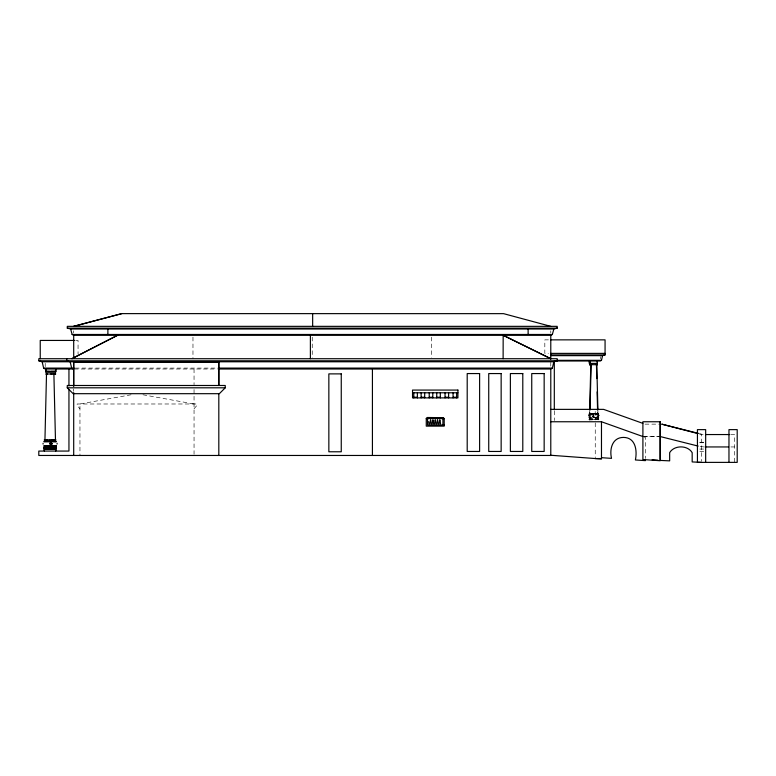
<?xml version="1.0" encoding="UTF-8"?>
<svg xmlns="http://www.w3.org/2000/svg" width="776" height="776" viewBox="0 0 776 776"><rect width="100%" height="100%" fill="white"/><g stroke="black" fill="none" stroke-linecap="round" stroke-linejoin="round"><path stroke-width="0.58" stroke-dasharray="3.88 2.91" d="M589.42 417.895L589.42 418.584L589.42 417.895L598.354 417.895L598.354 418.584L598.354 417.895M590.4 414.82L591.7 414.82L590.4 414.811L590.4 417.905L591.7 417.672M593.727 416.547L593.727 415.635M590.032 414.685L597.375 414.811L597.375 417.905L596.075 417.663M598.267 413.55L598.267 414.685L598.267 413.55L597.278 413.54C598.645 412.696 599.829 414.908 597.986 414.685M594.047 416.547C590.158 416.906 594.494 414.365 594.047 416.547L592.34 416.547L593.727 415.926M592.66 416.237L594.047 416.237L592.67 416.547L592.67 415.926M589.663 411.173L589.605 413.589L592.408 413.55M589.876 414.685L588.8 414.112L589.876 413.55L589.993 411.173M598.083 419.962L598.141 418.584M598.752 419.593L598.461 418.584L589.314 418.574L589.023 419.583L598.752 419.583L589.246 419.952L589.314 418.584M598.422 419.574L598.306 419.574M598.82 419.185L589.023 419.583M194.049 408.777L196.861 405.499L196.861 403.986L77.144 403.986L77.144 405.499L79.957 408.777M592.34 416.547L593.727 416.237M131.066 394.761L79.957 403.986L79.957 455.464M589.935 413.589L590.914 413.579M589.789 414.685L589.188 414.685L589.188 413.54L590.332 413.589L589.149 414.258L590.497 414.685M591.7 413.579L589.808 413.589M596.676 413.589L598.315 413.55M590.361 414.685L589.469 414.685L589.508 413.54L590.497 413.55M590.73 417.663L589.653 417.663L590.73 417.905L590.73 414.811L589.653 414.82L592.408 414.685M597.045 417.672L598.121 417.672L597.045 417.905L597.045 414.811L598.121 414.82L595.367 414.675M548.428 339.859L544.82 339.859L544.82 353.381L548.428 353.381M75.689 340.441L78.056 340.441L78.056 354.147M75.282 368.096L216.95 368.096M74.38 369.007L216.95 369.007M591.875 413.54L595.726 413.579M590.032 413.54L593.679 413.579M593.912 413.589L597.743 413.55L595.89 413.589M591.37 414.82L596.404 414.811M595.27 414.82L597.743 414.685M592.33 416.237L594.047 416.237M588.858 419.185L598.927 419.185L598.461 418.584M645.05 424.142L660.522 424.142M730.837 434.55L734.445 434.55L734.445 462.38M644.051 436.539L659.028 436.539M642.906 436.684L659.028 436.684M699.787 442.252L704.492 442.252M699.787 442.727L704.492 442.727M703.948 446.947L699.302 446.365M730.924 446.947L734.445 446.947M699.787 449.061L704.492 449.061M699.787 451.37L704.492 451.37M595.367 413.54L597.656 413.589L597.598 411.173M597.278 414.685L598.228 414.685M596.075 414.811L597.375 414.811M597.898 413.54C598.985 412.91 599.004 415.335 597.898 414.685M597.452 413.589L597.986 413.589L597.927 411.173M142.949 394.761L194.049 403.986M699.69 433.687L703.143 434.55M699.331 433.959L701.611 434.55L701.611 461.235M643.731 436.83L645.389 437.421L645.389 458.315M589.576 419.962L589.353 419.583M600.314 356.65L600.314 358.822M595.211 411.455L595.211 419.962M595.25 422.92L595.25 457.685M554.307 411.008L554.307 420.534M550.785 330.809L550.785 333.04M550.785 362.344L550.785 367.184M431.514 337.143L431.514 357.523M312.243 337.143L312.243 357.523M194.049 369.007L194.049 384.692M194.049 389.513L194.049 454.27M192.972 337.143L192.972 358.716M73.701 330.809L73.701 333.04M73.701 388.951L73.701 391.366M45.221 363.294L45.221 366.728M589.023 414.82L589.023 417.663L589.983 417.672C587.82 418.419 587.82 414.064 589.983 414.82L589.023 414.82M589.353 414.82C590.672 420.99 587.354 415.616 589.353 414.82M589.75 417.895L589.75 418.584L589.75 417.895M598.024 417.895L598.024 418.584L598.024 417.895M598.422 414.82C597.103 420.99 600.42 415.616 598.422 414.82M598.752 414.82L598.752 417.672L597.792 417.672C599.955 418.419 599.955 414.064 597.792 414.82L598.752 414.82M589.644 418.574L589.178 419.176L589.644 418.584M596.404 417.663L591.37 417.672L596.404 417.672"/><path stroke-width="1.16" d="M44.31 446.84L43.708 447.655L56.454 447.645L55.853 446.83L44.31 446.83L43.708 447.645L44.455 451.069L44.387 448.683M44.455 445.909L44.455 446.83L44.455 445.909L55.707 445.909L55.707 446.84L55.707 445.909M55.707 449.246L55.707 451.069L55.775 448.683L55.707 449.255L44.455 449.246M73.701 385.488L73.701 362.179L218.813 362.179L218.813 385.488L218.813 362.179M660.182 459.537L660.182 421.756L642.906 421.756L642.906 459.537L660.182 460.731L660.182 421.756M503.12 358.696L503.168 335.242L550.766 358.696M51.895 444.085L51.895 443.251L50.081 442.853L50.081 444.085L51.895 444.085L50.081 443.668L51.895 443.251L50.081 443.251L51.895 443.668L50.081 444.085M45.454 440.089L44.94 440.089L46.511 373.974M589.692 409.961L590.817 364.089M590.022 409.961L591.147 364.089M443.232 417.711L427.169 417.711L443.271 417.779M43.087 443.261L43.087 444.095M57.075 444.095L57.075 443.261M430.758 420.058L431.349 423.871M433.056 420.058L433.648 423.871M435.365 420.058L435.957 423.871M437.674 420.058L438.265 423.871M439.973 420.058L440.564 423.871M429.041 423.871L428.691 421.601M43.931 448.198L43.844 447.655L43.931 448.198L56.231 448.179L56.318 447.645M218.153 369.007L550.785 369.007L552.347 368.096L553.851 361.781L557.207 360.782L557.207 358.716L38.8 358.716L38.8 360.782L42.156 361.781L553.851 361.781M555.519 360.995L600.314 360.995L601.478 360.326L602.583 355.65L605.067 354.913L605.067 339.859L550.844 339.859M50.081 448.683L56.231 448.179M55.94 448.693L56.076 448.198M70.635 329.005L72.139 334.475L73.701 335.271L550.785 335.271L552.347 334.475L553.851 329.005L557.207 328.141L557.207 326.347L67.289 326.347L67.289 328.141L70.635 329.005L553.851 329.005M46.094 370.521L45.794 369.677L45.794 371.365L55.765 371.355L55.765 369.677M589.382 362.731L590.216 362.731L589.382 362.731L589.382 361.47M589.712 362.731L589.712 361.47M597.326 361.48L597.326 362.731M225.244 387.806L219.365 393.684L73.148 393.684L67.269 387.806L67.269 385.488L225.244 385.488L225.244 387.806L67.269 387.806M117.545 335.271L71.828 358.716L117.671 335.242M73.701 326.327L121.754 313.62L503.566 313.649L550.785 326.347M73.701 326.347L121.754 313.649M44.145 441.573L52.496 441.563M55.979 441.573L54.427 441.748M50.779 371.355L55.765 371.365L55.455 370.521M55.591 372.267L45.968 372.267M43.931 441.748L53.825 441.563M597.2 363.401L589.382 363.401L590.216 363.401M45.968 371.365L49.489 371.355M44.94 440.089L47.889 440.079M53.893 373.974L55.474 440.089L54.582 440.089M596.21 364.681L596.822 364.681L590.497 364.681L591.613 364.671M47.258 373.983L45.794 373.993L52.07 373.983M54.727 440.031L56.017 440.031L50.576 440.079M67.289 328.141L557.207 328.141M72.139 334.475L552.347 334.475M74.506 340.441L40.236 340.441L40.236 358.716M550.785 353.381L605.067 353.381M550.785 354.913L605.067 354.913M550.785 355.65L602.583 355.65M556.819 360.326L601.478 360.326M38.8 360.782L557.207 360.782M42.156 361.781L43.65 368.096L74.069 368.096M218.163 368.096L552.347 368.096M73.701 369.007L45.221 369.007L43.65 368.096M53.272 373.993L55.765 373.993L50.779 373.983M412.531 392.782L457.918 392.782M413.802 397.254L417.372 397.254M421.125 397.254L424.695 397.254M429.225 397.254L432.795 397.254M436.743 397.254L440.312 397.254M445.046 397.254L448.615 397.254M453.077 397.254L456.647 397.254M550.785 409.369L603.621 409.369L642.809 423.347M429.089 418.351L426.266 418.351L426.266 426.131L444.192 426.131L444.192 418.351L441.369 418.351M429.846 418.351L431.388 418.351M432.145 418.351L433.697 418.351M434.453 418.351L436.005 418.351M436.762 418.351L438.304 418.351M439.061 418.351L440.613 418.351M426.266 418.633L429.089 418.633M429.846 418.633L431.388 418.633M432.145 418.633L433.697 418.633M434.453 418.633L436.005 418.633M436.762 418.633L438.304 418.633M439.061 418.633L440.613 418.633M441.369 418.633L444.192 418.633M550.785 421.756L601.478 421.756L642.906 436.539M444.192 424.976L427.537 424.976L427.537 418.351M705.549 434.55L729.634 434.55M49.441 440.021L44.183 440.031L45.26 440.031M49.198 440.079L54.902 440.021M50.081 443.668L51.895 443.668M705.122 446.947L728.586 446.947M44.222 448.683L55.94 448.683M595.211 458.548L601.478 458.548M53.156 441.748L54.902 441.563M54.95 440.079L55.474 440.089M55.406 441.748L56.231 441.748M660.182 460.42L669.659 460.866L669.659 452.65C674.228 444.978 687.614 444.978 692.173 452.65L692.173 461.933L701.611 462.38M601.478 457.685L611.527 458.364C609.305 449.11 612.312 437.412 623.458 437.412C635.525 437.451 637.368 450.39 635.389 459.964L645.389 460.634L645.389 459.344M652.121 459.799L657.873 460.197M550.785 455.26L601.478 459.004L601.478 421.756M698.536 433.396L661.715 424.142L697.052 433.367M660.182 436.539L698.158 446.084M503.12 335.271L550.785 358.716M73.216 369.007L71.654 368.096L70.15 361.781L66.794 360.782L66.794 358.716M55.853 446.84L56.454 447.655M44.087 448.179L44.222 448.693M439.109 423.871L439.701 420.058M436.801 423.871L437.392 420.058M434.492 423.871L435.094 420.058M432.193 423.871L432.785 420.058M429.885 423.871L430.476 420.058M427.217 417.498L443.222 417.672M596.773 364.089L597.898 409.961M596.443 364.089L596.793 378.581M597.122 391.861L597.568 409.961M728.965 462.38L728.965 429.632L737.2 429.632L737.2 462.38L697.43 462.38L697.43 429.632L705.665 429.632L705.665 462.38M597.375 361.024L597.375 363.187M589.75 361.024L589.75 363.187M589.42 361.024L589.42 363.187M554.307 360.995L554.307 409.815M550.785 334.737L550.785 359.152M550.785 369.007L550.785 455.464L38.8 455.464L38.8 451.069L68.948 451.069L68.948 389.523M528.126 329.005L528.126 334.475M456.647 392.782L456.647 397.894M453.077 392.782L453.077 397.894M448.615 392.782L448.615 397.894M445.046 392.782L445.046 397.894M442.921 418.351L442.921 424.976M440.312 392.782L440.312 397.894M436.743 392.782L436.743 397.894M432.795 392.782L432.795 397.894M429.225 392.782L429.225 397.894M424.695 392.782L424.695 397.894M421.125 392.782L421.125 397.894M417.372 392.782L417.372 397.894M413.802 392.782L413.802 397.894M372.422 369.007L372.422 455.464M312.66 313.62L312.66 326.347M310.39 335.242L310.39 358.696M218.813 393.684L218.813 455.464M107.883 329.005L107.883 334.475M73.701 334.737L73.701 357.542M73.701 362.179L73.701 386.535M73.701 392.578L73.701 455.464M68.948 369.007L68.948 385.905M55.707 369.056L55.707 371.976M54.427 445.919L43.931 445.599L45.735 445.919M45.735 369.056L45.735 371.976M56.231 445.599L54.427 445.608L56.231 445.599M589.508 364.671L590.216 364.681L589.508 364.671M589.838 364.671L590.827 364.681L589.896 364.671M597.326 364.671L596.492 364.681L597.326 364.671M479.616 373.566L467.2 373.566L467.2 451.457L479.616 451.457L479.616 373.566M501.15 373.566L488.735 373.566L488.735 451.457L501.15 451.457L501.15 373.566M522.791 373.566L510.375 373.566L510.375 451.457L522.791 451.457L522.791 373.566M544.16 373.566L531.744 373.566L531.744 451.457L544.16 451.457L544.16 373.566M341.256 373.886L328.849 373.886L328.849 451.777L341.256 451.777L341.256 373.886M457.918 390.076L412.531 390.076L412.531 397.894L457.918 397.894L457.918 390.076"/></g></svg>
